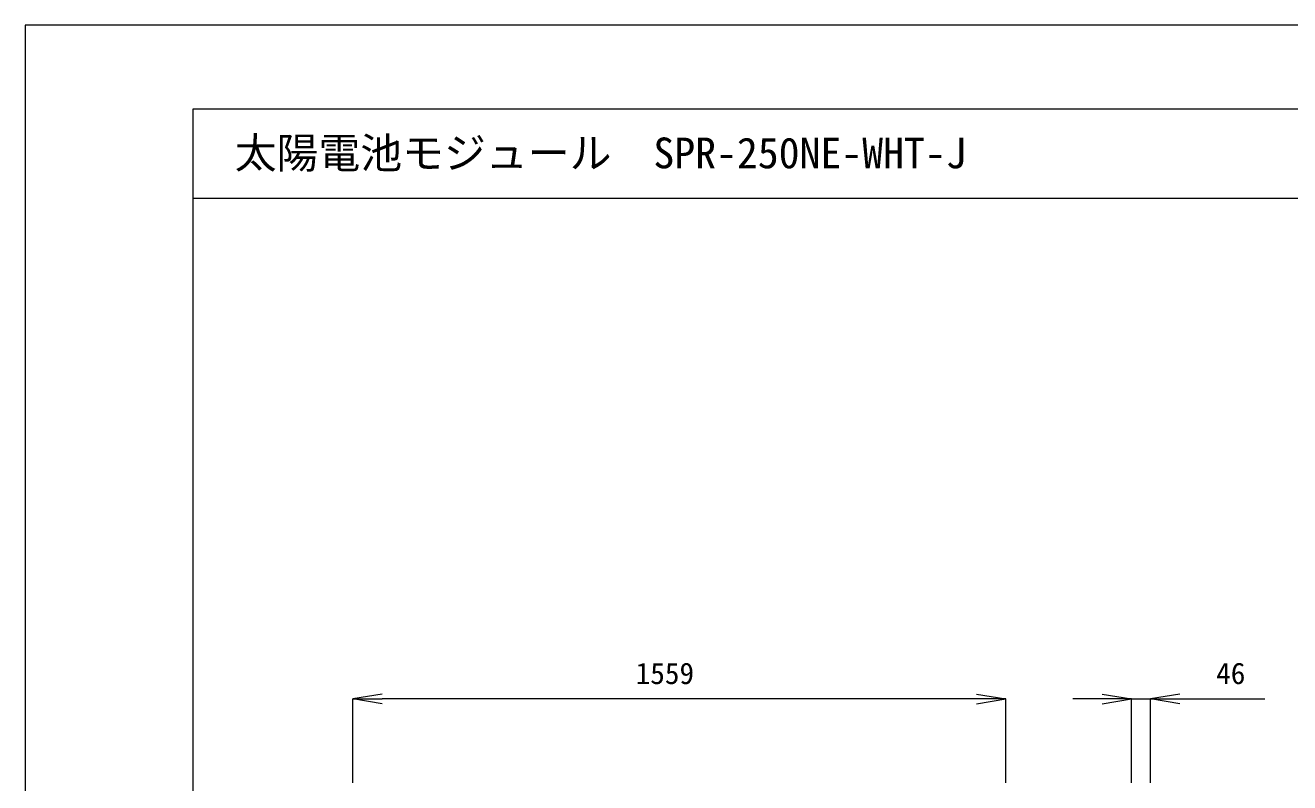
# Model space of a CAD drawing. Units: millimetres, scale not verified. Extents: x -2970 to 2970, y -2100 to 2100.
# Drawn here: x -2970 to 50, y 292 to 2100 of the extents above; entities that cross this region are included whole.
import ezdxf
from ezdxf.enums import TextEntityAlignment as Align

# ---------------------------------------------------------------- set-up
doc = ezdxf.new("R2010")
doc.units = ezdxf.units.MM
doc.header["$LTSCALE"] = 5
for name, color, linetype, lineweight in [('0-0_0', 7, 'Continuous', 18), ('0-2_用紙枠', 7, 'Continuous', 18), ('0-3_図面枠', 7, 'Continuous', 18)]:
    doc.layers.add(name, color=color, linetype=linetype, lineweight=lineweight)
doc.styles.add('ＭＳ ゴシック', font='')
doc.styles.get('ＭＳ ゴシック').set_extended_font_data('MS Gothic')

msp = doc.modelspace()

# ---------------------------------------------------------------- linework, layer by layer
at = {"layer": '0-0_0'}
for p, q in [((-2187.534, 292.514), (-2187.534, 492.749)), ((-2117.534, 480.722), (-2187.534, 492.389)), ((-698.534, 492.389), (-2117.534, 492.389)), ((-698.534, 504.055), (-628.534, 492.389)), ((-628.534, 292.514), (-628.534, 492.749)), ((-398.534, 492.389), (-468.534, 492.389)), ((-398.534, 504.055), (-328.534, 492.389)), ((-328.534, 292.514), (-328.534, 492.749)), ((-328.534, 492.389), (-282.534, 492.389)), ((-282.534, 292.514), (-282.534, 492.749)), ((-212.534, 480.722), (-282.534, 492.389)), ((-212.534, 492.389), (-9.863, 492.389))]:
    msp.add_line(p, q, dxfattribs=at)
for points in [[(-2117.534, 504.055), (-2187.534, 492.389), (-2117.534, 492.389)], [(-698.534, 480.722), (-628.534, 492.389), (-698.534, 492.389)], [(-398.534, 480.722), (-328.534, 492.389), (-398.534, 492.389)], [(-212.534, 504.055), (-282.534, 492.389), (-212.534, 492.389)]]:
    msp.add_lwpolyline(points, dxfattribs=at)
at = {"layer": '0-2_用紙枠'}
msp.add_lwpolyline([(-2970, -2100), (2970, -2100), (2970, 2100), (-2970, 2100)], close=True, dxfattribs=at)
at = {"layer": '0-3_図面枠'}
msp.add_line((2770, 1686.778), (-2570, 1686.778), dxfattribs=at)
msp.add_lwpolyline([(2770, -1900), (2770, 1900), (-2570, 1900), (-2570, -1900)], close=True, dxfattribs=at)

# ---------------------------------------------------------------- texts
at = {"layer": '0-0_0', "style": 'ＭＳ ゴシック'}
for s, p in [('1559', (-1512.437, 512.389)), ('46', (-126.113, 512.389))]:
    msp.add_text(s, height=51.32, dxfattribs=at).set_placement(p, align=Align.BOTTOM_LEFT)
at = {"layer": '0-3_図面枠', "style": 'ＭＳ ゴシック'}
msp.add_text('太陽電池モジュール\u3000SPR-250NE-WHT-J', height=73.31, dxfattribs=at).set_placement((-2470, 1736.778), align=Align.BOTTOM_LEFT)

doc.saveas('drawing.dxf')
